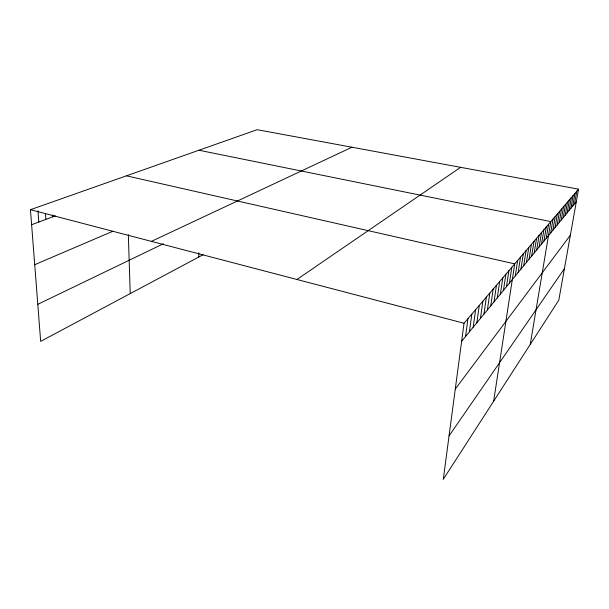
<?xml version="1.0" encoding="UTF-8"?>
<svg xmlns="http://www.w3.org/2000/svg" width="609" height="609" viewBox="0 0 609 609"><rect width="100%" height="100%" fill="white"/><g stroke="black" fill="none" stroke-linecap="round" stroke-linejoin="round"><path stroke-width="0.91" d="M198.8 257.021L198.808 252.735M578.55 189.155L464.028 323.242L443.283 479.313L558.818 300.123L578.55 189.155L257.173 129.687L30.45 209.702L40.666 341.375L203.155 254.691M465.573 336.495L467.978 318.614M469.425 331.798L471.838 314.092M473.193 327.223L475.606 309.684M476.862 322.747L479.283 305.375M480.455 318.37L482.876 301.166M483.965 314.099L486.393 297.055M487.398 309.92L489.826 293.036M490.755 305.84L493.176 289.108M494.036 301.843L496.457 285.263M497.249 297.938L499.669 281.503M500.385 294.109L502.813 277.826M503.46 290.371L505.881 274.233M506.475 286.702L508.896 270.708M509.421 283.116L511.834 267.26M493.64 401.209L514.719 263.887L126.451 175.826M515.244 276.022L517.658 260.446M518.13 272.52L520.535 257.082M520.946 269.087L523.344 253.786M523.702 265.73L526.1 250.558M526.412 262.441L528.802 247.399M529.061 259.213L531.444 244.3M531.657 256.046L534.04 241.271M534.207 252.948L536.582 238.294M536.696 249.911L539.072 235.378M539.148 246.934L541.508 232.516M541.553 244.011L543.906 229.715M543.906 241.141L546.258 226.967M546.22 238.325L548.557 224.264M530.256 344.42L550.825 221.615L198.953 150.233M550.711 232.859L553.041 219.019M552.896 230.194L555.218 216.469M555.043 227.583L557.357 213.965M557.151 225.018L559.458 211.506M559.222 222.498L561.521 209.085M561.254 220.016L563.546 206.717M563.256 217.588L565.54 204.388M565.221 215.198L567.497 202.097M567.146 212.846L569.415 199.843M569.05 210.539L571.303 197.636M570.915 208.27L573.16 195.459M572.742 206.04L574.987 193.319M574.546 203.84L576.784 191.218M449.046 435.922L564.414 268.653M455.281 389.052L570.359 235.203M461.622 341.299L576.32 201.686M296.926 279.485L460.602 167.33M37.796 304.325L163.44 243.745M151.397 241.377L351.972 147.226M34.721 264.687L112.871 231.26M31.615 224.713L55.343 215.86M30.45 209.702L464.028 323.242M37.979 210.866L38.809 222.026M45.477 213.858L45.865 219.392M52.671 214.977L52.793 216.812M128.332 234.655L130.227 293.599"/></g></svg>
